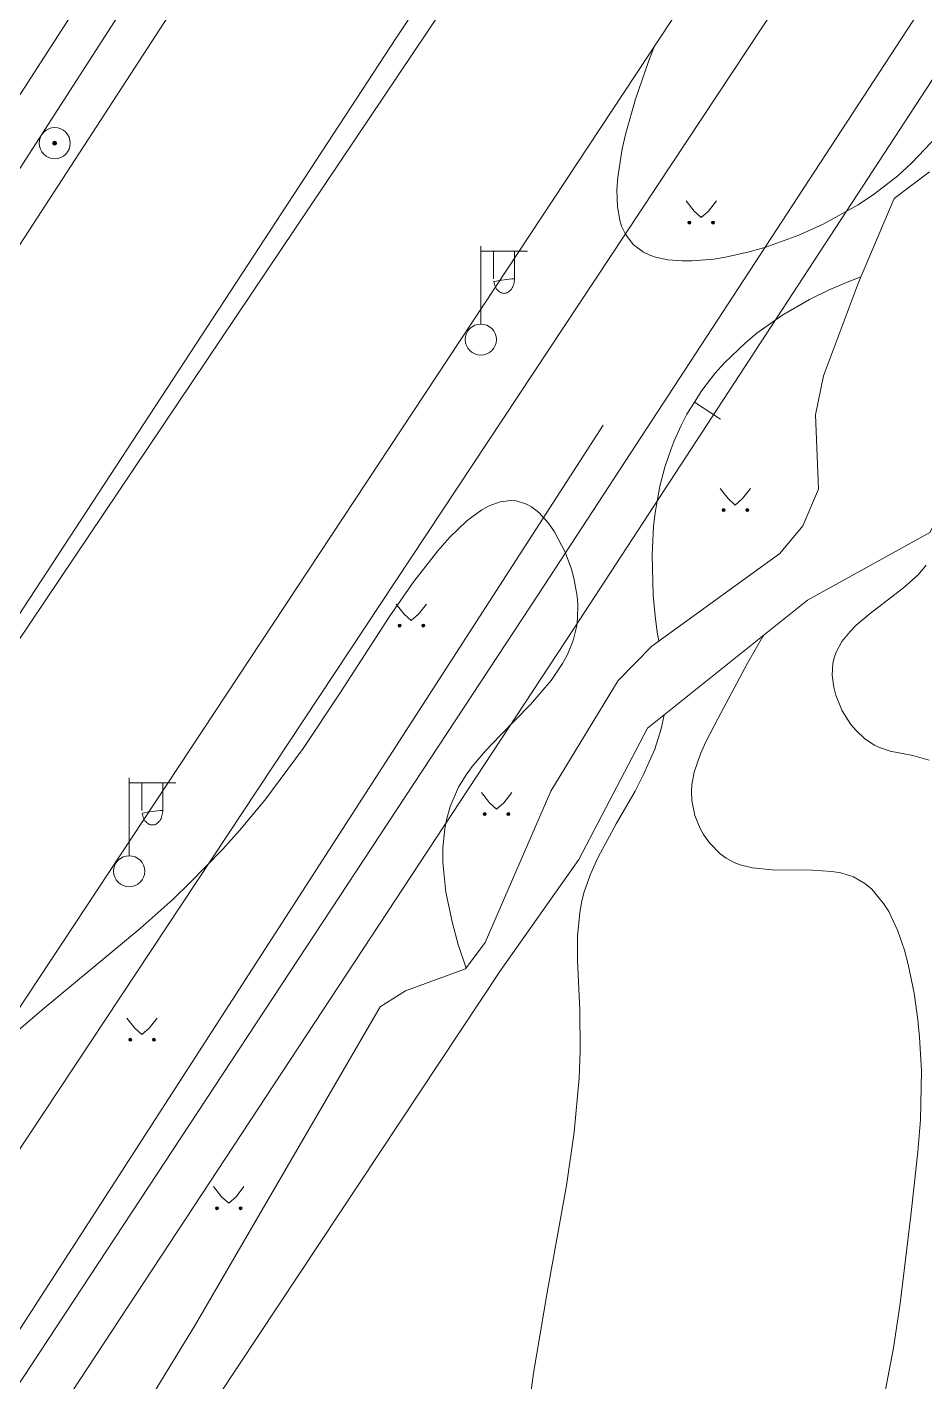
# Model space of a CAD drawing. Extents: x 1000 to 4000, y -5000 to -1000.
# Drawn here: x 1063.3 to 1121.1, y -4403.7 to -4316.6 of the extents above; entities that cross this region are included whole.
import ezdxf

# ---------------------------------------------------------------- set-up
doc = ezdxf.new("R2010")
doc.units = 0
doc.header["$MEASUREMENT"] = 0
for name, color, linetype in [('СЛОЙ_24', 7, 'CONTINUOUS'), ('СЛОЙ_3', 7, 'CONTINUOUS'), ('СЛОЙ_37', 7, 'CONTINUOUS'), ('СЛОЙ_40', 7, 'CONTINUOUS'), ('СЛОЙ_41', 7, 'CONTINUOUS'), ('СЛОЙ_44', 7, 'CONTINUOUS'), ('СЛОЙ_50', 7, 'CONTINUOUS'), ('СЛОЙ_51', 7, 'CONTINUOUS')]:
    doc.layers.add(name, color=color, linetype=linetype)

# ---------------------------------------------------------------- blocks, each defined once
blk = doc.blocks.new('*U115')
at = {"layer": 'СЛОЙ_3', "color": 5, "linetype": 'Continuous'}
for points in [[(-0.125, -0.025), (-0.128, 0), (-0.125, 0.025)], [(-0.118, -0.049), (-0.125, 0.025), (-0.118, 0.049)], [(-0.125, -0.025), (-0.125, 0.025), (-0.118, -0.049)], [(-0.106, -0.071), (-0.118, 0.049), (-0.106, 0.071)], [(-0.118, -0.049), (-0.118, 0.049), (-0.106, -0.071)], [(-0.09, -0.09), (-0.106, 0.071), (-0.09, 0.09)], [(-0.106, -0.071), (-0.106, 0.071), (-0.09, -0.09)], [(-0.071, -0.106), (-0.09, 0.09), (-0.071, 0.106)], [(-0.09, -0.09), (-0.09, 0.09), (-0.071, -0.106)], [(-0.049, -0.118), (-0.071, 0.106), (-0.049, 0.118)], [(-0.071, -0.106), (-0.071, 0.106), (-0.049, -0.118)], [(-0.025, -0.125), (-0.049, 0.118), (-0.025, 0.125)], [(-0.049, -0.118), (-0.049, 0.118), (-0.025, -0.125)], [(0, -0.128), (-0.025, 0.125), (0, 0.127)], [(-0.025, -0.125), (-0.025, 0.125), (0, -0.128)]]:
    blk.add_solid(points, dxfattribs=at)
at = {"layer": 'СЛОЙ_3', "color": 5, "linetype": 'Continuous', "extrusion": (0, 0, -1)}
for points in [[(0, -0.128), (0, 0.127), (-0.025, -0.125)], [(-0.025, -0.125), (0, 0.127), (-0.025, 0.125)], [(-0.025, -0.125), (-0.025, 0.125), (-0.049, -0.118)], [(-0.049, -0.118), (-0.025, 0.125), (-0.049, 0.118)], [(-0.049, -0.118), (-0.049, 0.118), (-0.071, -0.106)], [(-0.071, -0.106), (-0.049, 0.118), (-0.071, 0.106)], [(-0.071, -0.106), (-0.071, 0.106), (-0.09, -0.09)], [(-0.09, -0.09), (-0.071, 0.106), (-0.09, 0.09)], [(-0.09, -0.09), (-0.09, 0.09), (-0.106, -0.071)], [(-0.106, -0.071), (-0.09, 0.09), (-0.106, 0.071)], [(-0.106, -0.071), (-0.106, 0.071), (-0.118, -0.049)], [(-0.118, -0.049), (-0.106, 0.071), (-0.118, 0.049)], [(-0.118, -0.049), (-0.118, 0.049), (-0.125, -0.025)], [(-0.125, -0.025), (-0.118, 0.049), (-0.125, 0.025)], [(-0.125, -0.025), (-0.125, 0.025), (-0.127, 0)]]:
    blk.add_solid(points, dxfattribs=at)

msp = doc.modelspace()

# ---------------------------------------------------------------- linework, layer by layer
at = {"layer": 'СЛОЙ_24', "color": 253, "linetype": 'Continuous', "lineweight": 0}
for points in [[(1061.811, -4322.475), (1079.7, -4294.764), (1099.599, -4265.106)], [(1043.803, -4353.619), (1050.612, -4344.566), (1068.913, -4316.188), (1100.62, -4267.87)], [(1053.52, -4344.839), (1091.527, -4286.37), (1099.359, -4274.22)], [(1000, -4474.707), (1122.031, -4289.966)], [(1000, -4504.932), (1098.457, -4355.278), (1126.002, -4313.095), (1138.359, -4295.778)], [(1000, -4499.21), (1096.219, -4353.04), (1126.535, -4306.624), (1132.158, -4296.537)]]:
    msp.add_lwpolyline(points, dxfattribs=at)
at = {"layer": 'СЛОЙ_3', "color": 253, "linetype": 'Continuous', "lineweight": 0}
for p, q in [((1092.501, -4335.657), (1092.501, -4330.657)), ((1092.501, -4333.657), (1092.501, -4330.657)), ((1092.501, -4330.971), (1095.501, -4330.971)), ((1093.322, -4332.739), (1093.322, -4330.971)), ((1094.664, -4332.739), (1094.664, -4330.971)), ((1069.866, -4369.862), (1069.866, -4364.862)), ((1069.866, -4367.862), (1069.866, -4364.862)), ((1069.866, -4365.176), (1072.866, -4365.176)), ((1070.687, -4366.944), (1070.687, -4365.176)), ((1072.029, -4366.944), (1072.029, -4365.176))]:
    msp.add_line(p, q, dxfattribs=at)
for points in [[(1094.664, -4332.739, -0.035191), (1094.651, -4332.923, -0.036545), (1094.613, -4333.1, -0.03934), (1094.551, -4333.263, -0.0437), (1094.468, -4333.406, -0.049642), (1094.366, -4333.523, -0.056748), (1094.25, -4333.61, -0.0637), (1094.124, -4333.664, -0.068204), (1093.993, -4333.682, -0.068204), (1093.862, -4333.664, -0.0637), (1093.736, -4333.61, -0.056748), (1093.62, -4333.523, -0.049642), (1093.518, -4333.406, -0.0437), (1093.435, -4333.263, -0.03934), (1093.373, -4333.1, -0.036545), (1093.335, -4332.923, -0.035191)], [(1072.029, -4366.944, -0.035191), (1072.016, -4367.128, -0.036545), (1071.978, -4367.305, -0.03934), (1071.916, -4367.468, -0.0437), (1071.833, -4367.611, -0.049642), (1071.731, -4367.728, -0.056748), (1071.615, -4367.815, -0.0637), (1071.489, -4367.869, -0.068204), (1071.358, -4367.887, -0.068204), (1071.227, -4367.869, -0.0637), (1071.101, -4367.815, -0.056748), (1070.985, -4367.728, -0.049642), (1070.883, -4367.611, -0.0437), (1070.8, -4367.468, -0.03934), (1070.738, -4367.305, -0.036545), (1070.7, -4367.128, -0.035191)]]:
    msp.add_lwpolyline(points, format="xyb", close=True, dxfattribs=at)
for centre, radius in [((1065.076, -4324.021), 1), ((1065.076, -4324.021), 0.127), ((1092.501, -4336.657), 1), ((1069.866, -4370.862), 1)]:
    msp.add_circle(centre, radius, dxfattribs=at)
at = {"layer": 'СЛОЙ_37', "color": 253, "linetype": 'Continuous', "lineweight": 0}
for points in [[(1032.932, -4464.851), (1047.696, -4445.182), (1055.6, -4434.056), (1057.408, -4431.227), (1067.797, -4416.396), (1093.77, -4377.239), (1098.811, -4370.108), (1103.222, -4361.657), (1113.521, -4353.429), (1121.406, -4349.07), (1125.493, -4340.902), (1129.56, -4327.579), (1132.26, -4323.396), (1139.424, -4320.555), (1144.467, -4319.109), (1148.14, -4318.245), (1162.326, -4336.136), (1168.182, -4336.97)], [(1000, -4510.426), (1008.374, -4497.887), (1019.716, -4482.757), (1032.5, -4464.284), (1036.569, -4458.151), (1052.396, -4435.569), (1074.145, -4400.025), (1086.028, -4379.58), (1087.649, -4378.565), (1091.519, -4377.149), (1092.783, -4375.456), (1097.012, -4365.721), (1101.332, -4358.596), (1103.51, -4356.383), (1111.736, -4350.415), (1113.213, -4348.646), (1114.221, -4346.272), (1114.041, -4341.497), (1114.545, -4338.995), (1116.814, -4332.979), (1119.1, -4327.583), (1121.369, -4325.854)]]:
    msp.add_lwpolyline(points, dxfattribs=at)
at = {"layer": 'СЛОЙ_40', "color": 253, "linetype": 'Continuous', "lineweight": 0}
msp.add_lwpolyline([(1003.863, -4477.748), (1034.808, -4431.013), (1121.503, -4300.079)], dxfattribs=at)
at = {"layer": 'СЛОЙ_41', "color": 253, "linetype": 'Continuous', "lineweight": 0}
for p, q in [((1105.709, -4327.741), (1106.219, -4328.391)), ((1106.219, -4328.391), (1106.679, -4328.801)), ((1107.149, -4328.391), (1106.679, -4328.801)), ((1107.659, -4327.741), (1107.149, -4328.391)), ((1100.374, -4342.168), (1002.116, -4494.317)), ((1107.908, -4346.242), (1108.418, -4346.892)), ((1109.858, -4346.242), (1109.348, -4346.892)), ((1108.418, -4346.892), (1108.878, -4347.302)), ((1109.348, -4346.892), (1108.878, -4347.302)), ((1087.056, -4353.671), (1087.566, -4354.321)), ((1089.006, -4353.671), (1088.496, -4354.321)), ((1087.566, -4354.321), (1088.026, -4354.731)), ((1088.496, -4354.321), (1088.026, -4354.731)), ((1092.537, -4365.801), (1093.047, -4366.451)), ((1094.487, -4365.801), (1093.977, -4366.451)), ((1093.047, -4366.451), (1093.507, -4366.861)), ((1093.977, -4366.451), (1093.507, -4366.861)), ((1069.72, -4380.315), (1070.23, -4380.965)), ((1071.67, -4380.315), (1071.16, -4380.965)), ((1070.23, -4380.965), (1070.69, -4381.375)), ((1071.16, -4380.965), (1070.69, -4381.375)), ((1075.302, -4391.156), (1075.812, -4391.806)), ((1077.252, -4391.156), (1076.742, -4391.806)), ((1075.812, -4391.806), (1076.272, -4392.216)), ((1076.742, -4391.806), (1076.272, -4392.216))]:
    msp.add_line(p, q, dxfattribs=at)
for centre in [(1105.923, -4329.129), (1107.444, -4329.129), (1108.122, -4347.63), (1109.643, -4347.63), (1087.27, -4355.059), (1088.791, -4355.059), (1092.751, -4367.189), (1094.272, -4367.189), (1069.934, -4381.703), (1071.455, -4381.703), (1075.516, -4392.544), (1077.037, -4392.544)]:
    msp.add_circle(centre, 0.0976, dxfattribs=at)
for points in [[(1105.827, -4329.148), (1105.825, -4329.129), (1105.827, -4329.11)], [(1105.832, -4329.166), (1105.827, -4329.11), (1105.832, -4329.092)], [(1105.827, -4329.148), (1105.827, -4329.11), (1105.832, -4329.166)], [(1105.841, -4329.183), (1105.832, -4329.092), (1105.841, -4329.075)], [(1105.832, -4329.166), (1105.832, -4329.092), (1105.841, -4329.183)], [(1105.854, -4329.198), (1105.841, -4329.075), (1105.854, -4329.06)], [(1105.841, -4329.183), (1105.841, -4329.075), (1105.854, -4329.198)], [(1105.868, -4329.21), (1105.854, -4329.06), (1105.868, -4329.048)], [(1105.854, -4329.198), (1105.854, -4329.06), (1105.868, -4329.21)], [(1105.885, -4329.219), (1105.868, -4329.048), (1105.885, -4329.039)], [(1105.868, -4329.21), (1105.868, -4329.048), (1105.885, -4329.219)], [(1105.904, -4329.225), (1105.885, -4329.039), (1105.904, -4329.033)], [(1105.885, -4329.219), (1105.885, -4329.039), (1105.904, -4329.225)], [(1105.923, -4329.227), (1105.904, -4329.033), (1105.923, -4329.031)], [(1105.904, -4329.225), (1105.904, -4329.033), (1105.923, -4329.227)], [(1107.348, -4329.148), (1107.346, -4329.129), (1107.348, -4329.11)], [(1107.353, -4329.166), (1107.348, -4329.11), (1107.353, -4329.092)], [(1107.348, -4329.148), (1107.348, -4329.11), (1107.353, -4329.166)], [(1107.362, -4329.183), (1107.353, -4329.092), (1107.362, -4329.075)], [(1107.353, -4329.166), (1107.353, -4329.092), (1107.362, -4329.183)], [(1107.375, -4329.198), (1107.362, -4329.075), (1107.375, -4329.06)], [(1107.362, -4329.183), (1107.362, -4329.075), (1107.375, -4329.198)], [(1107.389, -4329.21), (1107.375, -4329.06), (1107.389, -4329.048)], [(1107.375, -4329.198), (1107.375, -4329.06), (1107.389, -4329.21)], [(1107.406, -4329.219), (1107.389, -4329.048), (1107.406, -4329.039)], [(1107.389, -4329.21), (1107.389, -4329.048), (1107.406, -4329.219)], [(1107.425, -4329.225), (1107.406, -4329.039), (1107.425, -4329.033)], [(1107.406, -4329.219), (1107.406, -4329.039), (1107.425, -4329.225)], [(1107.444, -4329.227), (1107.425, -4329.033), (1107.444, -4329.031)], [(1107.425, -4329.225), (1107.425, -4329.033), (1107.444, -4329.227)], [(1108.026, -4347.649), (1108.024, -4347.63), (1108.026, -4347.611)], [(1108.031, -4347.667), (1108.026, -4347.611), (1108.031, -4347.593)], [(1108.026, -4347.649), (1108.026, -4347.611), (1108.031, -4347.667)], [(1108.04, -4347.684), (1108.031, -4347.593), (1108.04, -4347.576)], [(1108.031, -4347.667), (1108.031, -4347.593), (1108.04, -4347.684)], [(1108.053, -4347.699), (1108.04, -4347.576), (1108.053, -4347.561)], [(1108.04, -4347.684), (1108.04, -4347.576), (1108.053, -4347.699)], [(1108.067, -4347.711), (1108.053, -4347.561), (1108.067, -4347.549)], [(1108.053, -4347.699), (1108.053, -4347.561), (1108.067, -4347.711)], [(1108.084, -4347.72), (1108.067, -4347.549), (1108.084, -4347.54)], [(1108.067, -4347.711), (1108.067, -4347.549), (1108.084, -4347.72)], [(1108.103, -4347.726), (1108.084, -4347.54), (1108.103, -4347.534)], [(1108.084, -4347.72), (1108.084, -4347.54), (1108.103, -4347.726)], [(1108.122, -4347.728), (1108.103, -4347.534), (1108.122, -4347.532)], [(1108.103, -4347.726), (1108.103, -4347.534), (1108.122, -4347.728)], [(1109.547, -4347.649), (1109.545, -4347.63), (1109.547, -4347.611)], [(1109.552, -4347.667), (1109.547, -4347.611), (1109.552, -4347.593)], [(1109.547, -4347.649), (1109.547, -4347.611), (1109.552, -4347.667)], [(1109.561, -4347.684), (1109.552, -4347.593), (1109.561, -4347.576)], [(1109.552, -4347.667), (1109.552, -4347.593), (1109.561, -4347.684)], [(1109.574, -4347.699), (1109.561, -4347.576), (1109.574, -4347.561)], [(1109.561, -4347.684), (1109.561, -4347.576), (1109.574, -4347.699)], [(1109.588, -4347.711), (1109.574, -4347.561), (1109.588, -4347.549)], [(1109.574, -4347.699), (1109.574, -4347.561), (1109.588, -4347.711)], [(1109.605, -4347.72), (1109.588, -4347.549), (1109.605, -4347.54)], [(1109.588, -4347.711), (1109.588, -4347.549), (1109.605, -4347.72)], [(1109.624, -4347.726), (1109.605, -4347.54), (1109.624, -4347.534)], [(1109.605, -4347.72), (1109.605, -4347.54), (1109.624, -4347.726)], [(1109.643, -4347.728), (1109.624, -4347.534), (1109.643, -4347.532)], [(1109.624, -4347.726), (1109.624, -4347.534), (1109.643, -4347.728)], [(1087.174, -4355.078), (1087.172, -4355.059), (1087.174, -4355.04)], [(1087.179, -4355.096), (1087.174, -4355.04), (1087.179, -4355.022)], [(1087.174, -4355.078), (1087.174, -4355.04), (1087.179, -4355.096)], [(1087.188, -4355.113), (1087.179, -4355.022), (1087.188, -4355.005)], [(1087.179, -4355.096), (1087.179, -4355.022), (1087.188, -4355.113)], [(1087.201, -4355.128), (1087.188, -4355.005), (1087.201, -4354.99)], [(1087.188, -4355.113), (1087.188, -4355.005), (1087.201, -4355.128)], [(1087.215, -4355.14), (1087.201, -4354.99), (1087.215, -4354.978)], [(1087.201, -4355.128), (1087.201, -4354.99), (1087.215, -4355.14)], [(1087.232, -4355.149), (1087.215, -4354.978), (1087.232, -4354.969)], [(1087.215, -4355.14), (1087.215, -4354.978), (1087.232, -4355.149)], [(1087.251, -4355.155), (1087.232, -4354.969), (1087.251, -4354.963)], [(1087.232, -4355.149), (1087.232, -4354.969), (1087.251, -4355.155)], [(1087.27, -4355.157), (1087.251, -4354.963), (1087.27, -4354.961)], [(1087.251, -4355.155), (1087.251, -4354.963), (1087.27, -4355.157)], [(1088.695, -4355.078), (1088.693, -4355.059), (1088.695, -4355.04)], [(1088.7, -4355.096), (1088.695, -4355.04), (1088.7, -4355.022)], [(1088.695, -4355.078), (1088.695, -4355.04), (1088.7, -4355.096)], [(1088.709, -4355.113), (1088.7, -4355.022), (1088.709, -4355.005)], [(1088.7, -4355.096), (1088.7, -4355.022), (1088.709, -4355.113)], [(1088.722, -4355.128), (1088.709, -4355.005), (1088.722, -4354.99)], [(1088.709, -4355.113), (1088.709, -4355.005), (1088.722, -4355.128)], [(1088.736, -4355.14), (1088.722, -4354.99), (1088.736, -4354.978)], [(1088.722, -4355.128), (1088.722, -4354.99), (1088.736, -4355.14)], [(1088.753, -4355.149), (1088.736, -4354.978), (1088.753, -4354.969)], [(1088.736, -4355.14), (1088.736, -4354.978), (1088.753, -4355.149)], [(1088.772, -4355.155), (1088.753, -4354.969), (1088.772, -4354.963)], [(1088.753, -4355.149), (1088.753, -4354.969), (1088.772, -4355.155)], [(1088.791, -4355.157), (1088.772, -4354.963), (1088.791, -4354.961)], [(1088.772, -4355.155), (1088.772, -4354.963), (1088.791, -4355.157)], [(1092.655, -4367.208), (1092.653, -4367.189), (1092.655, -4367.17)], [(1092.66, -4367.226), (1092.655, -4367.17), (1092.66, -4367.152)], [(1092.655, -4367.208), (1092.655, -4367.17), (1092.66, -4367.226)], [(1092.669, -4367.243), (1092.66, -4367.152), (1092.669, -4367.135)], [(1092.66, -4367.226), (1092.66, -4367.152), (1092.669, -4367.243)], [(1092.682, -4367.258), (1092.669, -4367.135), (1092.682, -4367.12)], [(1092.669, -4367.243), (1092.669, -4367.135), (1092.682, -4367.258)], [(1092.696, -4367.27), (1092.682, -4367.12), (1092.696, -4367.108)], [(1092.682, -4367.258), (1092.682, -4367.12), (1092.696, -4367.27)], [(1092.713, -4367.279), (1092.696, -4367.108), (1092.713, -4367.099)], [(1092.696, -4367.27), (1092.696, -4367.108), (1092.713, -4367.279)], [(1092.732, -4367.285), (1092.713, -4367.099), (1092.732, -4367.093)], [(1092.713, -4367.279), (1092.713, -4367.099), (1092.732, -4367.285)], [(1092.751, -4367.287), (1092.732, -4367.093), (1092.751, -4367.091)], [(1092.732, -4367.285), (1092.732, -4367.093), (1092.751, -4367.287)], [(1094.176, -4367.208), (1094.174, -4367.189), (1094.176, -4367.17)], [(1094.181, -4367.226), (1094.176, -4367.17), (1094.181, -4367.152)], [(1094.176, -4367.208), (1094.176, -4367.17), (1094.181, -4367.226)], [(1094.19, -4367.243), (1094.181, -4367.152), (1094.19, -4367.135)], [(1094.181, -4367.226), (1094.181, -4367.152), (1094.19, -4367.243)], [(1094.203, -4367.258), (1094.19, -4367.135), (1094.203, -4367.12)], [(1094.19, -4367.243), (1094.19, -4367.135), (1094.203, -4367.258)], [(1094.217, -4367.27), (1094.203, -4367.12), (1094.217, -4367.108)], [(1094.203, -4367.258), (1094.203, -4367.12), (1094.217, -4367.27)], [(1094.234, -4367.279), (1094.217, -4367.108), (1094.234, -4367.099)], [(1094.217, -4367.27), (1094.217, -4367.108), (1094.234, -4367.279)], [(1094.253, -4367.285), (1094.234, -4367.099), (1094.253, -4367.093)], [(1094.234, -4367.279), (1094.234, -4367.099), (1094.253, -4367.285)], [(1094.272, -4367.287), (1094.253, -4367.093), (1094.272, -4367.091)], [(1094.253, -4367.285), (1094.253, -4367.093), (1094.272, -4367.287)], [(1069.838, -4381.722), (1069.836, -4381.703), (1069.838, -4381.684)], [(1069.843, -4381.74), (1069.838, -4381.684), (1069.843, -4381.666)], [(1069.838, -4381.722), (1069.838, -4381.684), (1069.843, -4381.74)], [(1069.852, -4381.757), (1069.843, -4381.666), (1069.852, -4381.649)], [(1069.843, -4381.74), (1069.843, -4381.666), (1069.852, -4381.757)], [(1069.865, -4381.772), (1069.852, -4381.649), (1069.865, -4381.634)], [(1069.852, -4381.757), (1069.852, -4381.649), (1069.865, -4381.772)], [(1069.879, -4381.784), (1069.865, -4381.634), (1069.879, -4381.622)], [(1069.865, -4381.772), (1069.865, -4381.634), (1069.879, -4381.784)], [(1069.896, -4381.793), (1069.879, -4381.622), (1069.896, -4381.613)], [(1069.879, -4381.784), (1069.879, -4381.622), (1069.896, -4381.793)], [(1069.915, -4381.799), (1069.896, -4381.613), (1069.915, -4381.607)], [(1069.896, -4381.793), (1069.896, -4381.613), (1069.915, -4381.799)], [(1069.934, -4381.801), (1069.915, -4381.607), (1069.934, -4381.605)], [(1069.915, -4381.799), (1069.915, -4381.607), (1069.934, -4381.801)], [(1071.359, -4381.722), (1071.357, -4381.703), (1071.359, -4381.684)], [(1071.364, -4381.74), (1071.359, -4381.684), (1071.364, -4381.666)], [(1071.359, -4381.722), (1071.359, -4381.684), (1071.364, -4381.74)], [(1071.373, -4381.757), (1071.364, -4381.666), (1071.373, -4381.649)], [(1071.364, -4381.74), (1071.364, -4381.666), (1071.373, -4381.757)], [(1071.386, -4381.772), (1071.373, -4381.649), (1071.386, -4381.634)], [(1071.373, -4381.757), (1071.373, -4381.649), (1071.386, -4381.772)], [(1071.4, -4381.784), (1071.386, -4381.634), (1071.4, -4381.622)], [(1071.386, -4381.772), (1071.386, -4381.634), (1071.4, -4381.784)], [(1071.417, -4381.793), (1071.4, -4381.622), (1071.417, -4381.613)], [(1071.4, -4381.784), (1071.4, -4381.622), (1071.417, -4381.793)], [(1071.436, -4381.799), (1071.417, -4381.613), (1071.436, -4381.607)], [(1071.417, -4381.793), (1071.417, -4381.613), (1071.436, -4381.799)], [(1071.455, -4381.801), (1071.436, -4381.607), (1071.455, -4381.605)], [(1071.436, -4381.799), (1071.436, -4381.607), (1071.455, -4381.801)], [(1075.42, -4392.563), (1075.418, -4392.544), (1075.42, -4392.525)], [(1075.425, -4392.581), (1075.42, -4392.525), (1075.425, -4392.507)], [(1075.42, -4392.563), (1075.42, -4392.525), (1075.425, -4392.581)], [(1075.434, -4392.598), (1075.425, -4392.507), (1075.434, -4392.49)], [(1075.425, -4392.581), (1075.425, -4392.507), (1075.434, -4392.598)], [(1075.447, -4392.613), (1075.434, -4392.49), (1075.447, -4392.475)], [(1075.434, -4392.598), (1075.434, -4392.49), (1075.447, -4392.613)], [(1075.461, -4392.625), (1075.447, -4392.475), (1075.461, -4392.463)], [(1075.447, -4392.613), (1075.447, -4392.475), (1075.461, -4392.625)], [(1075.478, -4392.634), (1075.461, -4392.463), (1075.478, -4392.454)], [(1075.461, -4392.625), (1075.461, -4392.463), (1075.478, -4392.634)], [(1075.497, -4392.64), (1075.478, -4392.454), (1075.497, -4392.448)], [(1075.478, -4392.634), (1075.478, -4392.454), (1075.497, -4392.64)], [(1075.516, -4392.642), (1075.497, -4392.448), (1075.516, -4392.446)], [(1075.497, -4392.64), (1075.497, -4392.448), (1075.516, -4392.642)], [(1076.941, -4392.563), (1076.939, -4392.544), (1076.941, -4392.525)], [(1076.946, -4392.581), (1076.941, -4392.525), (1076.946, -4392.507)], [(1076.941, -4392.563), (1076.941, -4392.525), (1076.946, -4392.581)], [(1076.955, -4392.598), (1076.946, -4392.507), (1076.955, -4392.49)], [(1076.946, -4392.581), (1076.946, -4392.507), (1076.955, -4392.598)], [(1076.968, -4392.613), (1076.955, -4392.49), (1076.968, -4392.475)], [(1076.955, -4392.598), (1076.955, -4392.49), (1076.968, -4392.613)], [(1076.982, -4392.625), (1076.968, -4392.475), (1076.982, -4392.463)], [(1076.968, -4392.613), (1076.968, -4392.475), (1076.982, -4392.625)], [(1076.999, -4392.634), (1076.982, -4392.463), (1076.999, -4392.454)], [(1076.982, -4392.625), (1076.982, -4392.463), (1076.999, -4392.634)], [(1077.018, -4392.64), (1076.999, -4392.454), (1077.018, -4392.448)], [(1076.999, -4392.634), (1076.999, -4392.454), (1077.018, -4392.64)], [(1077.037, -4392.642), (1077.018, -4392.448), (1077.037, -4392.446)], [(1077.018, -4392.64), (1077.018, -4392.448), (1077.037, -4392.642)]]:
    msp.add_solid(points, dxfattribs=at)
at = {"layer": 'СЛОЙ_41', "color": 253, "linetype": 'Continuous', "lineweight": 0, "extrusion": (0, 0, -1)}
for points in [[(-1105.923, -4329.227), (-1105.923, -4329.031), (-1105.942, -4329.225)], [(-1105.942, -4329.225), (-1105.923, -4329.031), (-1105.942, -4329.033)], [(-1105.942, -4329.225), (-1105.942, -4329.033), (-1105.96, -4329.219)], [(-1105.96, -4329.219), (-1105.942, -4329.033), (-1105.96, -4329.039)], [(-1105.96, -4329.219), (-1105.96, -4329.039), (-1105.977, -4329.21)], [(-1105.977, -4329.21), (-1105.96, -4329.039), (-1105.977, -4329.048)], [(-1105.977, -4329.21), (-1105.977, -4329.048), (-1105.992, -4329.198)], [(-1105.992, -4329.198), (-1105.977, -4329.048), (-1105.992, -4329.06)], [(-1105.992, -4329.198), (-1105.992, -4329.06), (-1106.004, -4329.183)], [(-1106.004, -4329.183), (-1105.992, -4329.06), (-1106.004, -4329.075)], [(-1106.004, -4329.183), (-1106.004, -4329.075), (-1106.013, -4329.166)], [(-1106.013, -4329.166), (-1106.004, -4329.075), (-1106.013, -4329.092)], [(-1106.013, -4329.166), (-1106.013, -4329.092), (-1106.018, -4329.148)], [(-1106.018, -4329.148), (-1106.013, -4329.092), (-1106.018, -4329.11)], [(-1106.018, -4329.148), (-1106.018, -4329.11), (-1106.02, -4329.129)], [(-1107.444, -4329.227), (-1107.444, -4329.031), (-1107.463, -4329.225)], [(-1107.463, -4329.225), (-1107.444, -4329.031), (-1107.463, -4329.033)], [(-1107.463, -4329.225), (-1107.463, -4329.033), (-1107.481, -4329.219)], [(-1107.481, -4329.219), (-1107.463, -4329.033), (-1107.481, -4329.039)], [(-1107.481, -4329.219), (-1107.481, -4329.039), (-1107.498, -4329.21)], [(-1107.498, -4329.21), (-1107.481, -4329.039), (-1107.498, -4329.048)], [(-1107.498, -4329.21), (-1107.498, -4329.048), (-1107.513, -4329.198)], [(-1107.513, -4329.198), (-1107.498, -4329.048), (-1107.513, -4329.06)], [(-1107.513, -4329.198), (-1107.513, -4329.06), (-1107.525, -4329.183)], [(-1107.525, -4329.183), (-1107.513, -4329.06), (-1107.525, -4329.075)], [(-1107.525, -4329.183), (-1107.525, -4329.075), (-1107.534, -4329.166)], [(-1107.534, -4329.166), (-1107.525, -4329.075), (-1107.534, -4329.092)], [(-1107.534, -4329.166), (-1107.534, -4329.092), (-1107.539, -4329.148)], [(-1107.539, -4329.148), (-1107.534, -4329.092), (-1107.539, -4329.11)], [(-1107.539, -4329.148), (-1107.539, -4329.11), (-1107.541, -4329.129)], [(-1108.122, -4347.728), (-1108.122, -4347.532), (-1108.141, -4347.726)], [(-1108.141, -4347.726), (-1108.122, -4347.532), (-1108.141, -4347.534)], [(-1108.141, -4347.726), (-1108.141, -4347.534), (-1108.159, -4347.72)], [(-1108.159, -4347.72), (-1108.141, -4347.534), (-1108.159, -4347.54)], [(-1108.159, -4347.72), (-1108.159, -4347.54), (-1108.176, -4347.711)], [(-1108.176, -4347.711), (-1108.159, -4347.54), (-1108.176, -4347.549)], [(-1108.176, -4347.711), (-1108.176, -4347.549), (-1108.191, -4347.699)], [(-1108.191, -4347.699), (-1108.176, -4347.549), (-1108.191, -4347.561)], [(-1108.191, -4347.699), (-1108.191, -4347.561), (-1108.203, -4347.684)], [(-1108.203, -4347.684), (-1108.191, -4347.561), (-1108.203, -4347.576)], [(-1108.203, -4347.684), (-1108.203, -4347.576), (-1108.212, -4347.667)], [(-1108.212, -4347.667), (-1108.203, -4347.576), (-1108.212, -4347.593)], [(-1108.212, -4347.667), (-1108.212, -4347.593), (-1108.217, -4347.649)], [(-1108.217, -4347.649), (-1108.212, -4347.593), (-1108.217, -4347.611)], [(-1108.217, -4347.649), (-1108.217, -4347.611), (-1108.219, -4347.63)], [(-1109.643, -4347.728), (-1109.643, -4347.532), (-1109.662, -4347.726)], [(-1109.662, -4347.726), (-1109.643, -4347.532), (-1109.662, -4347.534)], [(-1109.662, -4347.726), (-1109.662, -4347.534), (-1109.68, -4347.72)], [(-1109.68, -4347.72), (-1109.662, -4347.534), (-1109.68, -4347.54)], [(-1109.68, -4347.72), (-1109.68, -4347.54), (-1109.697, -4347.711)], [(-1109.697, -4347.711), (-1109.68, -4347.54), (-1109.697, -4347.549)], [(-1109.697, -4347.711), (-1109.697, -4347.549), (-1109.712, -4347.699)], [(-1109.712, -4347.699), (-1109.697, -4347.549), (-1109.712, -4347.561)], [(-1109.712, -4347.699), (-1109.712, -4347.561), (-1109.724, -4347.684)], [(-1109.724, -4347.684), (-1109.712, -4347.561), (-1109.724, -4347.576)], [(-1109.724, -4347.684), (-1109.724, -4347.576), (-1109.733, -4347.667)], [(-1109.733, -4347.667), (-1109.724, -4347.576), (-1109.733, -4347.593)], [(-1109.733, -4347.667), (-1109.733, -4347.593), (-1109.738, -4347.649)], [(-1109.738, -4347.649), (-1109.733, -4347.593), (-1109.738, -4347.611)], [(-1109.738, -4347.649), (-1109.738, -4347.611), (-1109.74, -4347.63)], [(-1087.27, -4355.157), (-1087.27, -4354.961), (-1087.289, -4355.155)], [(-1087.289, -4355.155), (-1087.27, -4354.961), (-1087.289, -4354.963)], [(-1087.289, -4355.155), (-1087.289, -4354.963), (-1087.307, -4355.149)], [(-1087.307, -4355.149), (-1087.289, -4354.963), (-1087.307, -4354.969)], [(-1087.307, -4355.149), (-1087.307, -4354.969), (-1087.324, -4355.14)], [(-1087.324, -4355.14), (-1087.307, -4354.969), (-1087.324, -4354.978)], [(-1087.324, -4355.14), (-1087.324, -4354.978), (-1087.339, -4355.128)], [(-1087.339, -4355.128), (-1087.324, -4354.978), (-1087.339, -4354.99)], [(-1087.339, -4355.128), (-1087.339, -4354.99), (-1087.351, -4355.113)], [(-1087.351, -4355.113), (-1087.339, -4354.99), (-1087.351, -4355.005)], [(-1087.351, -4355.113), (-1087.351, -4355.005), (-1087.36, -4355.096)], [(-1087.36, -4355.096), (-1087.351, -4355.005), (-1087.36, -4355.022)], [(-1087.36, -4355.096), (-1087.36, -4355.022), (-1087.365, -4355.078)], [(-1087.365, -4355.078), (-1087.36, -4355.022), (-1087.365, -4355.04)], [(-1087.365, -4355.078), (-1087.365, -4355.04), (-1087.367, -4355.059)], [(-1088.791, -4355.157), (-1088.791, -4354.961), (-1088.81, -4355.155)], [(-1088.81, -4355.155), (-1088.791, -4354.961), (-1088.81, -4354.963)], [(-1088.81, -4355.155), (-1088.81, -4354.963), (-1088.828, -4355.149)], [(-1088.828, -4355.149), (-1088.81, -4354.963), (-1088.828, -4354.969)], [(-1088.828, -4355.149), (-1088.828, -4354.969), (-1088.845, -4355.14)], [(-1088.845, -4355.14), (-1088.828, -4354.969), (-1088.845, -4354.978)], [(-1088.845, -4355.14), (-1088.845, -4354.978), (-1088.86, -4355.128)], [(-1088.86, -4355.128), (-1088.845, -4354.978), (-1088.86, -4354.99)], [(-1088.86, -4355.128), (-1088.86, -4354.99), (-1088.872, -4355.113)], [(-1088.872, -4355.113), (-1088.86, -4354.99), (-1088.872, -4355.005)], [(-1088.872, -4355.113), (-1088.872, -4355.005), (-1088.881, -4355.096)], [(-1088.881, -4355.096), (-1088.872, -4355.005), (-1088.881, -4355.022)], [(-1088.881, -4355.096), (-1088.881, -4355.022), (-1088.886, -4355.078)], [(-1088.886, -4355.078), (-1088.881, -4355.022), (-1088.886, -4355.04)], [(-1088.886, -4355.078), (-1088.886, -4355.04), (-1088.888, -4355.059)], [(-1092.751, -4367.287), (-1092.751, -4367.091), (-1092.77, -4367.285)], [(-1092.77, -4367.285), (-1092.751, -4367.091), (-1092.77, -4367.093)], [(-1092.77, -4367.285), (-1092.77, -4367.093), (-1092.788, -4367.279)], [(-1092.788, -4367.279), (-1092.77, -4367.093), (-1092.788, -4367.099)], [(-1092.788, -4367.279), (-1092.788, -4367.099), (-1092.805, -4367.27)], [(-1092.805, -4367.27), (-1092.788, -4367.099), (-1092.805, -4367.108)], [(-1092.805, -4367.27), (-1092.805, -4367.108), (-1092.82, -4367.258)], [(-1092.82, -4367.258), (-1092.805, -4367.108), (-1092.82, -4367.12)], [(-1092.82, -4367.258), (-1092.82, -4367.12), (-1092.832, -4367.243)], [(-1092.832, -4367.243), (-1092.82, -4367.12), (-1092.832, -4367.135)], [(-1092.832, -4367.243), (-1092.832, -4367.135), (-1092.841, -4367.226)], [(-1092.841, -4367.226), (-1092.832, -4367.135), (-1092.841, -4367.152)], [(-1092.841, -4367.226), (-1092.841, -4367.152), (-1092.846, -4367.208)], [(-1092.846, -4367.208), (-1092.841, -4367.152), (-1092.846, -4367.17)], [(-1092.846, -4367.208), (-1092.846, -4367.17), (-1092.848, -4367.189)], [(-1094.272, -4367.287), (-1094.272, -4367.091), (-1094.291, -4367.285)], [(-1094.291, -4367.285), (-1094.272, -4367.091), (-1094.291, -4367.093)], [(-1094.291, -4367.285), (-1094.291, -4367.093), (-1094.309, -4367.279)], [(-1094.309, -4367.279), (-1094.291, -4367.093), (-1094.309, -4367.099)], [(-1094.309, -4367.279), (-1094.309, -4367.099), (-1094.326, -4367.27)], [(-1094.326, -4367.27), (-1094.309, -4367.099), (-1094.326, -4367.108)], [(-1094.326, -4367.27), (-1094.326, -4367.108), (-1094.341, -4367.258)], [(-1094.341, -4367.258), (-1094.326, -4367.108), (-1094.341, -4367.12)], [(-1094.341, -4367.258), (-1094.341, -4367.12), (-1094.353, -4367.243)], [(-1094.353, -4367.243), (-1094.341, -4367.12), (-1094.353, -4367.135)], [(-1094.353, -4367.243), (-1094.353, -4367.135), (-1094.362, -4367.226)], [(-1094.362, -4367.226), (-1094.353, -4367.135), (-1094.362, -4367.152)], [(-1094.362, -4367.226), (-1094.362, -4367.152), (-1094.367, -4367.208)], [(-1094.367, -4367.208), (-1094.362, -4367.152), (-1094.367, -4367.17)], [(-1094.367, -4367.208), (-1094.367, -4367.17), (-1094.369, -4367.189)], [(-1069.934, -4381.801), (-1069.934, -4381.605), (-1069.953, -4381.799)], [(-1069.953, -4381.799), (-1069.934, -4381.605), (-1069.953, -4381.607)], [(-1069.953, -4381.799), (-1069.953, -4381.607), (-1069.971, -4381.793)], [(-1069.971, -4381.793), (-1069.953, -4381.607), (-1069.971, -4381.613)], [(-1069.971, -4381.793), (-1069.971, -4381.613), (-1069.988, -4381.784)], [(-1069.988, -4381.784), (-1069.971, -4381.613), (-1069.988, -4381.622)], [(-1069.988, -4381.784), (-1069.988, -4381.622), (-1070.003, -4381.772)], [(-1070.003, -4381.772), (-1069.988, -4381.622), (-1070.003, -4381.634)], [(-1070.003, -4381.772), (-1070.003, -4381.634), (-1070.015, -4381.757)], [(-1070.015, -4381.757), (-1070.003, -4381.634), (-1070.015, -4381.649)], [(-1070.015, -4381.757), (-1070.015, -4381.649), (-1070.024, -4381.74)], [(-1070.024, -4381.74), (-1070.015, -4381.649), (-1070.024, -4381.666)], [(-1070.024, -4381.74), (-1070.024, -4381.666), (-1070.029, -4381.722)], [(-1070.029, -4381.722), (-1070.024, -4381.666), (-1070.029, -4381.684)], [(-1070.029, -4381.722), (-1070.029, -4381.684), (-1070.031, -4381.703)], [(-1071.455, -4381.801), (-1071.455, -4381.605), (-1071.474, -4381.799)], [(-1071.474, -4381.799), (-1071.455, -4381.605), (-1071.474, -4381.607)], [(-1071.474, -4381.799), (-1071.474, -4381.607), (-1071.492, -4381.793)], [(-1071.492, -4381.793), (-1071.474, -4381.607), (-1071.492, -4381.613)], [(-1071.492, -4381.793), (-1071.492, -4381.613), (-1071.509, -4381.784)], [(-1071.509, -4381.784), (-1071.492, -4381.613), (-1071.509, -4381.622)], [(-1071.509, -4381.784), (-1071.509, -4381.622), (-1071.524, -4381.772)], [(-1071.524, -4381.772), (-1071.509, -4381.622), (-1071.524, -4381.634)], [(-1071.524, -4381.772), (-1071.524, -4381.634), (-1071.536, -4381.757)], [(-1071.536, -4381.757), (-1071.524, -4381.634), (-1071.536, -4381.649)], [(-1071.536, -4381.757), (-1071.536, -4381.649), (-1071.545, -4381.74)], [(-1071.545, -4381.74), (-1071.536, -4381.649), (-1071.545, -4381.666)], [(-1071.545, -4381.74), (-1071.545, -4381.666), (-1071.55, -4381.722)], [(-1071.55, -4381.722), (-1071.545, -4381.666), (-1071.55, -4381.684)], [(-1071.55, -4381.722), (-1071.55, -4381.684), (-1071.552, -4381.703)], [(-1075.516, -4392.642), (-1075.516, -4392.446), (-1075.535, -4392.64)], [(-1075.535, -4392.64), (-1075.516, -4392.446), (-1075.535, -4392.448)], [(-1075.535, -4392.64), (-1075.535, -4392.448), (-1075.553, -4392.634)], [(-1075.553, -4392.634), (-1075.535, -4392.448), (-1075.553, -4392.454)], [(-1075.553, -4392.634), (-1075.553, -4392.454), (-1075.57, -4392.625)], [(-1075.57, -4392.625), (-1075.553, -4392.454), (-1075.57, -4392.463)], [(-1075.57, -4392.625), (-1075.57, -4392.463), (-1075.585, -4392.613)], [(-1075.585, -4392.613), (-1075.57, -4392.463), (-1075.585, -4392.475)], [(-1075.585, -4392.613), (-1075.585, -4392.475), (-1075.597, -4392.598)], [(-1075.597, -4392.598), (-1075.585, -4392.475), (-1075.597, -4392.49)], [(-1075.597, -4392.598), (-1075.597, -4392.49), (-1075.606, -4392.581)], [(-1075.606, -4392.581), (-1075.597, -4392.49), (-1075.606, -4392.507)], [(-1075.606, -4392.581), (-1075.606, -4392.507), (-1075.611, -4392.563)], [(-1075.611, -4392.563), (-1075.606, -4392.507), (-1075.611, -4392.525)], [(-1075.611, -4392.563), (-1075.611, -4392.525), (-1075.613, -4392.544)], [(-1077.037, -4392.642), (-1077.037, -4392.446), (-1077.056, -4392.64)], [(-1077.056, -4392.64), (-1077.037, -4392.446), (-1077.056, -4392.448)], [(-1077.056, -4392.64), (-1077.056, -4392.448), (-1077.074, -4392.634)], [(-1077.074, -4392.634), (-1077.056, -4392.448), (-1077.074, -4392.454)], [(-1077.074, -4392.634), (-1077.074, -4392.454), (-1077.091, -4392.625)], [(-1077.091, -4392.625), (-1077.074, -4392.454), (-1077.091, -4392.463)], [(-1077.091, -4392.625), (-1077.091, -4392.463), (-1077.106, -4392.613)], [(-1077.106, -4392.613), (-1077.091, -4392.463), (-1077.106, -4392.475)], [(-1077.106, -4392.613), (-1077.106, -4392.475), (-1077.118, -4392.598)], [(-1077.118, -4392.598), (-1077.106, -4392.475), (-1077.118, -4392.49)], [(-1077.118, -4392.598), (-1077.118, -4392.49), (-1077.127, -4392.581)], [(-1077.127, -4392.581), (-1077.118, -4392.49), (-1077.127, -4392.507)], [(-1077.127, -4392.581), (-1077.127, -4392.507), (-1077.132, -4392.563)], [(-1077.132, -4392.563), (-1077.127, -4392.507), (-1077.132, -4392.525)], [(-1077.132, -4392.563), (-1077.132, -4392.525), (-1077.134, -4392.544)]]:
    msp.add_solid(points, dxfattribs=at)
at = {"layer": 'СЛОЙ_44', "color": 253, "linetype": 'Continuous', "lineweight": 0}
msp.add_lwpolyline([(1000, -4450.294), (1087.062, -4317.227), (1114.078, -4276.498), (1162.403, -4320.077), (1355.822, -4535.298)], dxfattribs=at)
at = {"layer": 'СЛОЙ_50', "color": 253, "linetype": 'Continuous', "lineweight": 0}
for points in [[(1103.671, -4317.761), (1103.295, -4318.757), (1102.462, -4321.191), (1101.833, -4323.383), (1101.6, -4324.387), (1101.307, -4326.207), (1101.251, -4327.022), (1101.285, -4328.122), (1101.44, -4328.977), (1101.563, -4329.36), (1101.806, -4329.879), (1102.305, -4330.531), (1102.972, -4331.028), (1103.371, -4331.218), (1103.733, -4331.346), (1104.54, -4331.522), (1105.447, -4331.599), (1106.1, -4331.597), (1107.501, -4331.473), (1108.241, -4331.354), (1109.779, -4331.008), (1110.832, -4330.703), (1112.961, -4329.93), (1114.537, -4329.222), (1116.785, -4327.981), (1117.826, -4327.29), (1119.328, -4326.119), (1120.241, -4325.293), (1121.895, -4323.556)], [(1116.966, -4332.619), (1115.816, -4333.06), (1114.921, -4333.453), (1113.642, -4334.082), (1111.867, -4335.114), (1110.262, -4336.251), (1109.524, -4336.859), (1108.176, -4338.155), (1107.566, -4338.842), (1106.731, -4339.923), (1106.248, -4340.692), (1105.765, -4341.462), (1105.39, -4342.18), (1104.944, -4343.17), (1104.744, -4343.679), (1104.348, -4344.858), (1104.029, -4346.085), (1103.723, -4347.794), (1103.621, -4348.68), (1103.519, -4350.515), (1103.594, -4353.093), (1103.722, -4354.438), (1103.858, -4355.471), (1103.956, -4356.059)], [(1106.248, -4340.692), (1107.928, -4341.776)], [(1061.074, -4382.502), (1064.257, -4379.771), (1070.579, -4374.553), (1072.693, -4372.654), (1073.755, -4371.638), (1075.891, -4369.436), (1076.967, -4368.233), (1078.592, -4366.28), (1081.061, -4362.961), (1083.439, -4359.381), (1086.615, -4354.481), (1088.183, -4352.223), (1089.725, -4350.239), (1090.483, -4349.385), (1091.6, -4348.313), (1092.57, -4347.605), (1093.046, -4347.348), (1093.749, -4347.095), (1094.435, -4347.013), (1094.772, -4347.041), (1095.432, -4347.242), (1095.755, -4347.419), (1096.231, -4347.785), (1096.849, -4348.467), (1097.238, -4349.027), (1097.923, -4350.336), (1098.327, -4351.434), (1098.484, -4352.003), (1098.695, -4353.158), (1098.741, -4353.731), (1098.729, -4354.57), (1098.67, -4355.067), (1098.438, -4356.017), (1098.073, -4356.915), (1097.766, -4357.489), (1097.026, -4358.586), (1095.688, -4360.137), (1093.733, -4362.119), (1092.789, -4363.112), (1091.932, -4364.129), (1091.551, -4364.652), (1091.055, -4365.461), (1090.522, -4366.694), (1090.283, -4367.554), (1090.172, -4368.142), (1090.058, -4369.353), (1090.059, -4370.288), (1090.255, -4372.218), (1090.67, -4374.211), (1091.042, -4375.567), (1091.55, -4377.108)], [(1121.354, -4363.708), (1120.298, -4363.417), (1118.848, -4363.133), (1118.159, -4362.909), (1117.826, -4362.749), (1117.205, -4362.338), (1116.651, -4361.818), (1116.321, -4361.422), (1115.763, -4360.533), (1115.35, -4359.536), (1115.215, -4359.02), (1115.114, -4358.247), (1115.153, -4357.496), (1115.23, -4357.136), (1115.358, -4356.766), (1115.74, -4356.073), (1116.259, -4355.433), (1116.663, -4355.031), (1117.56, -4354.273), (1119.709, -4352.636), (1120.647, -4351.786), (1121.158, -4351.176)], [(1118.251, -4405.802), (1119.055, -4401.527), (1119.479, -4398.668), (1120.183, -4393.008), (1120.633, -4388.916), (1120.788, -4386.859), (1120.851, -4383.708), (1120.741, -4381.533), (1120.63, -4380.416), (1120.383, -4378.697), (1120.006, -4376.855), (1119.762, -4375.947), (1119.312, -4374.645), (1118.749, -4373.46), (1118.42, -4372.928), (1117.656, -4372.014), (1117.217, -4371.646), (1116.482, -4371.223), (1115.669, -4370.967), (1115.084, -4370.869), (1113.842, -4370.793), (1111.24, -4370.782), (1109.979, -4370.651), (1109.188, -4370.451), (1108.812, -4370.306), (1108.28, -4370.023), (1107.893, -4369.742), (1107.209, -4369.043), (1106.828, -4368.496), (1106.612, -4368.105), (1106.278, -4367.279), (1106.079, -4366.32), (1106.057, -4365.704), (1106.086, -4365.298), (1106.234, -4364.495), (1106.636, -4363.313), (1106.987, -4362.538), (1107.779, -4361.016), (1109.666, -4357.468), (1110.659, -4355.766), (1110.732, -4355.657)], [(1095.31, -4407.478), (1095.887, -4403.147), (1096.777, -4397.965), (1098.009, -4391.091), (1098.499, -4387.643), (1098.818, -4384.172), (1098.893, -4382.424), (1098.878, -4379.782), (1098.724, -4376.613), (1098.722, -4375.047), (1098.863, -4373.51), (1099.008, -4372.757), (1099.159, -4372.185), (1099.556, -4371.061), (1100.052, -4369.96), (1101.218, -4367.813), (1102.423, -4365.705), (1102.979, -4364.64), (1103.689, -4363), (1104.098, -4361.695), (1104.308, -4360.801), (1104.31, -4360.788)]]:
    msp.add_lwpolyline(points, dxfattribs=at)
at = {"layer": 'СЛОЙ_51', "color": 253, "linetype": 'Continuous', "lineweight": 0}
msp.add_lwpolyline([(1000, -4449.362), (1121.31, -4268.85), (1142.678, -4237.053), (1184.595, -4167.282), (1208.204, -4119.925), (1225.592, -4082.707), (1249.317, -4020.136), (1256.947, -4000)], dxfattribs=at)

# ---------------------------------------------------------------- block references
at = {"layer": 'СЛОЙ_3', "color": 253, "linetype": 'Continuous', "lineweight": 0}
msp.add_blockref('*U115', (1065.076, -4324.021), dxfattribs=at)

doc.saveas('drawing.dxf')
